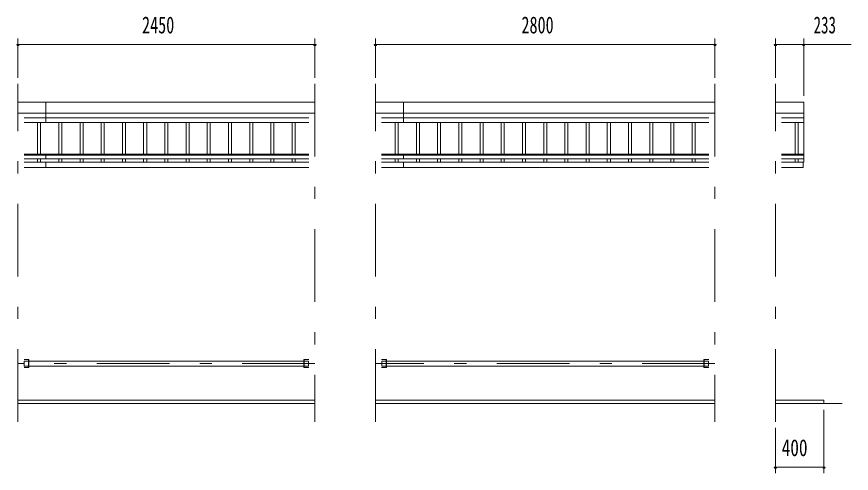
# Model space of a CAD drawing. Units: millimetres, scale not verified. Extents: x -22929 to 22939, y -10500 to 10500.
# Drawn here: x -15898 to -9012, y 1571 to 5339 of the extents above; entities that cross this region are included whole.
import ezdxf
from ezdxf.enums import TextEntityAlignment as Align

# ---------------------------------------------------------------- set-up
doc = ezdxf.new("R2010")
doc.units = ezdxf.units.MM
doc.header["$LTSCALE"] = 50
doc.linetypes.add('USER3', pattern=[24, 12, -5, 2, -5])
for name, color, linetype, lineweight in [('0-2_1-05BOLD', 7, 'Continuous', 18), ('0-3_1-25CENTER', 3, 'USER3', 18), ('0-4_1-45THIN', 4, 'Continuous', 18), ('0-5_1-55DIM', 3, 'Continuous', 18)]:
    doc.layers.add(name, color=color, linetype=linetype, lineweight=lineweight)
doc.styles.add('ＭＳ ゴシック', font='')
doc.styles.get('ＭＳ ゴシック').set_extended_font_data('MS Gothic')

msp = doc.modelspace()

# ---------------------------------------------------------------- linework, layer by layer
at = {"layer": '0-2_1-05BOLD'}
for p, q in [((-15887.78, 4634.67), (-13437.78, 4634.67)), ((-15657.78, 4634.67), (-15657.78, 4465.72)), ((-12937.78, 4634.67), (-10137.78, 4634.67)), ((-12707.78, 4465.72), (-12707.78, 4634.67)), ((-13437.78, 4543.88), (-15887.78, 4543.88)), ((-15836.98, 4504.8), (-13488.58, 4504.8)), ((-10137.78, 4543.88), (-12937.78, 4543.88)), ((-12886.98, 4504.8), (-10188.58, 4504.8)), ((-9637.78, 4543.88), (-9404.78, 4543.88)), ((-9404.78, 4504.8), (-9586.98, 4504.8)), ((-13488.58, 4465.72), (-15836.98, 4465.72)), ((-10188.58, 4465.72), (-12886.98, 4465.72)), ((-9586.98, 4465.72), (-9404.78, 4465.72)), ((-15836.98, 4205.57), (-13488.58, 4205.57)), ((-15657.78, 4205.57), (-15657.78, 4166.55)), ((-12886.98, 4205.57), (-10188.58, 4205.57)), ((-12707.78, 4205.57), (-12707.78, 4166.55)), ((-9586.98, 4205.57), (-9404.78, 4205.57)), ((-13488.58, 4196.18), (-15836.98, 4196.18)), ((-15836.98, 4166.55), (-13488.58, 4166.55)), ((-13488.58, 4139.38), (-15836.98, 4139.38)), ((-15657.78, 4139.38), (-15657.78, 4094.37)), ((-10188.58, 4196.18), (-12886.98, 4196.18)), ((-12886.98, 4166.55), (-10188.58, 4166.55)), ((-10188.58, 4139.38), (-12886.98, 4139.38)), ((-12707.78, 4139.38), (-12707.78, 4094.37)), ((-9404.78, 4196.18), (-9586.98, 4196.18)), ((-9586.98, 4166.55), (-9404.78, 4166.55)), ((-9404.78, 4139.38), (-9586.98, 4139.38)), ((-15836.98, 4094.37), (-13488.58, 4094.37)), ((-12886.98, 4094.37), (-10188.58, 4094.37)), ((-15796.98, 2508.67), (-15836.98, 2508.67)), ((-15800.18, 2442.67), (-15800.18, 2508.67)), ((-15796.98, 2497.02), (-13528.58, 2497.02)), ((-13525.38, 2508.67), (-13525.38, 2442.67)), ((-13525.38, 2497.02), (-13490.28, 2497.02)), ((-12850.18, 2508.67), (-12850.18, 2442.67)), ((-10228.58, 2497.02), (-12846.98, 2497.02)), ((-10225.38, 2508.67), (-10225.38, 2442.67)), ((-10190.28, 2497.02), (-10225.38, 2497.02)), ((-13528.58, 2454.32), (-15796.98, 2454.32)), ((-13488.58, 2442.67), (-13528.58, 2442.67)), ((-12846.98, 2442.67), (-12886.98, 2442.67)), ((-12885.28, 2454.32), (-12850.18, 2454.32)), ((-12846.98, 2454.32), (-10228.58, 2454.32)), ((-13437.78, 2175.67), (-15887.78, 2175.67)), ((-15887.78, 2145.67), (-13437.78, 2145.67)), ((-12937.78, 2175.67), (-10137.78, 2175.67)), ((-10137.78, 2145.67), (-12937.78, 2145.67)), ((-9237.78, 2175.67), (-9637.78, 2175.67)), ((-9637.78, 2145.67), (-9087.78, 2145.67)), ((-9237.78, 2175.67), (-9237.78, 2145.67))]:
    msp.add_line(p, q, dxfattribs=at)
for points in [[(-9404.78, 4139.38), (-9404.78, 4634.67), (-9637.78, 4634.67)], [(-9586.98, 4094.37), (-9409.78, 4094.37), (-9409.78, 4139.38)], [(-15796.98, 2508.67), (-15796.98, 2442.67), (-15836.98, 2442.67)], [(-15800.18, 2454.32), (-15835.28, 2454.32), (-15835.28, 2497.02), (-15800.18, 2497.02)], [(-13528.58, 2442.67), (-13528.58, 2508.67), (-13488.58, 2508.67)], [(-13490.28, 2497.02), (-13490.28, 2454.32), (-13525.38, 2454.32)], [(-12846.98, 2442.67), (-12846.98, 2508.67), (-12886.98, 2508.67)], [(-12850.18, 2497.02), (-12885.28, 2497.02), (-12885.28, 2454.32)], [(-10188.58, 2442.67), (-10228.58, 2442.67), (-10228.58, 2508.67), (-10188.58, 2508.67)], [(-10225.38, 2454.32), (-10190.28, 2454.32), (-10190.28, 2497.02)]]:
    msp.add_lwpolyline(points, dxfattribs=at)
at = {"layer": '0-3_1-25CENTER'}
for p, q in [((-15887.78, 1995.67), (-15887.78, 4784.67)), ((-13437.78, 4784.67), (-13437.78, 1995.67)), ((-12937.78, 1995.67), (-12937.78, 4784.67)), ((-10137.78, 4784.67), (-10137.78, 1995.67)), ((-9637.78, 1995.67), (-9637.78, 4784.67)), ((-13437.78, 2475.67), (-15887.78, 2475.67)), ((-10137.78, 2475.67), (-12937.78, 2475.67))]:
    msp.add_line(p, q, dxfattribs=at)
at = {"layer": '0-4_1-45THIN'}
for p, q in [((-15725.28, 4205.57), (-15725.28, 4465.72)), ((-15700.27, 4465.72), (-15700.27, 4205.57)), ((-15550.28, 4205.57), (-15550.28, 4465.72)), ((-15525.28, 4465.72), (-15525.28, 4205.57)), ((-15375.27, 4205.57), (-15375.27, 4465.72)), ((-15350.27, 4465.72), (-15350.27, 4205.57)), ((-15200.27, 4205.57), (-15200.27, 4465.72)), ((-15175.28, 4465.72), (-15175.28, 4205.57)), ((-15025.27, 4205.57), (-15025.27, 4465.72)), ((-15000.27, 4465.72), (-15000.27, 4205.57)), ((-14850.27, 4205.57), (-14850.27, 4465.72)), ((-14825.27, 4465.72), (-14825.27, 4205.57)), ((-14675.27, 4205.57), (-14675.27, 4465.72)), ((-14650.27, 4465.72), (-14650.27, 4205.57)), ((-14500.27, 4205.57), (-14500.27, 4465.72)), ((-14475.27, 4465.72), (-14475.27, 4205.57)), ((-14325.28, 4205.57), (-14325.28, 4465.72)), ((-14300.27, 4465.72), (-14300.27, 4205.57)), ((-14150.28, 4205.57), (-14150.28, 4465.72)), ((-14125.27, 4465.72), (-14125.27, 4205.57)), ((-13975.28, 4205.57), (-13975.28, 4465.72)), ((-13950.28, 4465.72), (-13950.28, 4205.57)), ((-13800.28, 4205.57), (-13800.28, 4465.72)), ((-13775.28, 4465.72), (-13775.28, 4205.57)), ((-13625.28, 4205.57), (-13625.28, 4465.72)), ((-13600.28, 4465.72), (-13600.28, 4205.57)), ((-12775.28, 4465.72), (-12775.28, 4205.57)), ((-12750.28, 4205.57), (-12750.28, 4465.72)), ((-12600.28, 4205.57), (-12600.28, 4465.72)), ((-12575.28, 4465.72), (-12575.28, 4205.57)), ((-12425.28, 4465.72), (-12425.28, 4205.57)), ((-12400.27, 4205.57), (-12400.27, 4465.72)), ((-12250.28, 4205.57), (-12250.28, 4465.72)), ((-12225.27, 4465.72), (-12225.27, 4205.57)), ((-12075.28, 4465.72), (-12075.28, 4205.57)), ((-12050.28, 4205.57), (-12050.28, 4465.72)), ((-11900.27, 4205.57), (-11900.27, 4465.72)), ((-11875.27, 4465.72), (-11875.27, 4205.57)), ((-11725.28, 4465.72), (-11725.28, 4205.57)), ((-11700.28, 4205.57), (-11700.28, 4465.72)), ((-11550.27, 4205.57), (-11550.27, 4465.72)), ((-11525.27, 4465.72), (-11525.27, 4205.57)), ((-11375.27, 4465.72), (-11375.27, 4205.57)), ((-11350.27, 4205.57), (-11350.27, 4465.72)), ((-11200.27, 4205.57), (-11200.27, 4465.72)), ((-11175.27, 4465.72), (-11175.27, 4205.57)), ((-11025.28, 4465.72), (-11025.28, 4205.57)), ((-11000.27, 4205.57), (-11000.27, 4465.72)), ((-10850.28, 4205.57), (-10850.28, 4465.72)), ((-10825.27, 4465.72), (-10825.27, 4205.57)), ((-10675.28, 4465.72), (-10675.28, 4205.57)), ((-10650.28, 4205.57), (-10650.28, 4465.72)), ((-10500.28, 4205.57), (-10500.28, 4465.72)), ((-10475.28, 4465.72), (-10475.28, 4205.57)), ((-10325.28, 4465.72), (-10325.28, 4205.57)), ((-10300.28, 4205.57), (-10300.28, 4465.72)), ((-9475.28, 4205.57), (-9475.28, 4465.72)), ((-9450.28, 4465.72), (-9450.28, 4205.57)), ((-15725.28, 4166.55), (-15725.28, 4139.38)), ((-15700.27, 4139.38), (-15700.27, 4166.55)), ((-15550.28, 4166.55), (-15550.28, 4139.38)), ((-15525.28, 4139.38), (-15525.28, 4166.55)), ((-15375.27, 4166.55), (-15375.27, 4139.38)), ((-15350.27, 4139.38), (-15350.27, 4166.55)), ((-15200.27, 4166.55), (-15200.27, 4139.38)), ((-15175.28, 4139.38), (-15175.28, 4166.55)), ((-15025.27, 4166.55), (-15025.27, 4139.38)), ((-15000.27, 4139.38), (-15000.27, 4166.55)), ((-14850.27, 4166.55), (-14850.27, 4139.38)), ((-14825.27, 4139.38), (-14825.27, 4166.55)), ((-14675.27, 4166.55), (-14675.27, 4139.38)), ((-14650.27, 4139.38), (-14650.27, 4166.55)), ((-14500.27, 4166.55), (-14500.27, 4139.38)), ((-14475.27, 4139.38), (-14475.27, 4166.55)), ((-14325.28, 4166.55), (-14325.28, 4139.38)), ((-14300.27, 4139.38), (-14300.27, 4166.55)), ((-14150.28, 4166.55), (-14150.28, 4139.38)), ((-14125.27, 4139.38), (-14125.27, 4166.55)), ((-13975.28, 4166.55), (-13975.28, 4139.38)), ((-13950.28, 4139.38), (-13950.28, 4166.55)), ((-13800.28, 4166.55), (-13800.28, 4139.38)), ((-13775.28, 4139.38), (-13775.28, 4166.55)), ((-13625.28, 4166.55), (-13625.28, 4139.38)), ((-13600.28, 4139.38), (-13600.28, 4166.55)), ((-12775.28, 4166.55), (-12775.28, 4139.38)), ((-12750.28, 4139.38), (-12750.28, 4166.55)), ((-12600.28, 4139.38), (-12600.28, 4166.55)), ((-12575.28, 4166.55), (-12575.28, 4139.38)), ((-12425.28, 4166.55), (-12425.28, 4139.38)), ((-12400.27, 4139.38), (-12400.27, 4166.55)), ((-12250.28, 4139.38), (-12250.28, 4166.55)), ((-12225.27, 4166.55), (-12225.27, 4139.38)), ((-12075.28, 4166.55), (-12075.28, 4139.38)), ((-12050.28, 4139.38), (-12050.28, 4166.55)), ((-11900.27, 4139.38), (-11900.27, 4166.55)), ((-11875.27, 4166.55), (-11875.27, 4139.38)), ((-11725.28, 4166.55), (-11725.28, 4139.38)), ((-11700.28, 4139.38), (-11700.28, 4166.55)), ((-11550.27, 4139.38), (-11550.27, 4166.55)), ((-11525.27, 4166.55), (-11525.27, 4139.38)), ((-11375.27, 4166.55), (-11375.27, 4139.38)), ((-11350.27, 4139.38), (-11350.27, 4166.55)), ((-11200.27, 4139.38), (-11200.27, 4166.55)), ((-11175.27, 4166.55), (-11175.27, 4139.38)), ((-11025.28, 4166.55), (-11025.28, 4139.38)), ((-11000.27, 4139.38), (-11000.27, 4166.55)), ((-10850.28, 4139.38), (-10850.28, 4166.55)), ((-10825.27, 4166.55), (-10825.27, 4139.38)), ((-10675.28, 4166.55), (-10675.28, 4139.38)), ((-10650.28, 4139.38), (-10650.28, 4166.55)), ((-10500.28, 4139.38), (-10500.28, 4166.55)), ((-10475.28, 4166.55), (-10475.28, 4139.38)), ((-10325.28, 4166.55), (-10325.28, 4139.38)), ((-10300.28, 4139.38), (-10300.28, 4166.55)), ((-9475.28, 4139.38), (-9475.28, 4166.55)), ((-9450.28, 4166.55), (-9450.28, 4139.38))]:
    msp.add_line(p, q, dxfattribs=at)
at = {"layer": '0-5_1-55DIM'}
for p, q in [((-15877.78, 5109.67), (-15897.78, 5109.67)), ((-15887.78, 4834.67), (-15887.78, 5159.67)), ((-15887.78, 5109.67), (-13437.78, 5109.67)), ((-13427.78, 5109.67), (-13447.78, 5109.67)), ((-13437.78, 5159.67), (-13437.78, 4834.67)), ((-12927.78, 5109.67), (-12947.78, 5109.67)), ((-12937.78, 4834.67), (-12937.78, 5159.67)), ((-12937.78, 5109.67), (-10137.78, 5109.67)), ((-10127.78, 5109.67), (-10147.78, 5109.67)), ((-10137.78, 5159.67), (-10137.78, 4834.67)), ((-9627.78, 5109.67), (-9647.78, 5109.67)), ((-9637.78, 4834.67), (-9637.78, 5159.67)), ((-9637.78, 5109.67), (-9404.78, 5109.67)), ((-9394.78, 5109.67), (-9414.78, 5109.67)), ((-9404.78, 5159.67), (-9404.78, 4684.67)), ((-9404.78, 5109.67), (-9012.28, 5109.67)), ((-9237.78, 2095.67), (-9237.78, 1570.67)), ((-9637.78, 1570.67), (-9637.78, 1945.67)), ((-9627.78, 1620.67), (-9647.78, 1620.67)), ((-9637.78, 1620.67), (-9237.78, 1620.67)), ((-9227.78, 1620.67), (-9247.78, 1620.67))]:
    msp.add_line(p, q, dxfattribs=at)
for centre in [(-15887.78, 5109.67), (-13437.78, 5109.67), (-12937.78, 5109.67), (-10137.78, 5109.67), (-9637.78, 5109.67), (-9404.78, 5109.67), (-9637.78, 1620.67), (-9237.78, 1620.67)]:
    msp.add_arc(centre, 10, 180, 0, dxfattribs=at)

# ---------------------------------------------------------------- texts
at = {"layer": '0-5_1-55DIM', "color": 7, "style": 'ＭＳ ゴシック'}
for s, width, p in [('2450', 0.7, (-14863.48, 5159.67)), ('2800', 0.7, (-11733.42, 5159.67)), ('233', 0.65, (-9323.49, 5159.67)), ('400', 0.75, (-9586.51, 1670.67))]:
    msp.add_text(s, height=139.3, dxfattribs=dict(at, width=width)).set_placement(p, align=Align.BOTTOM_LEFT)

doc.saveas('drawing.dxf')
